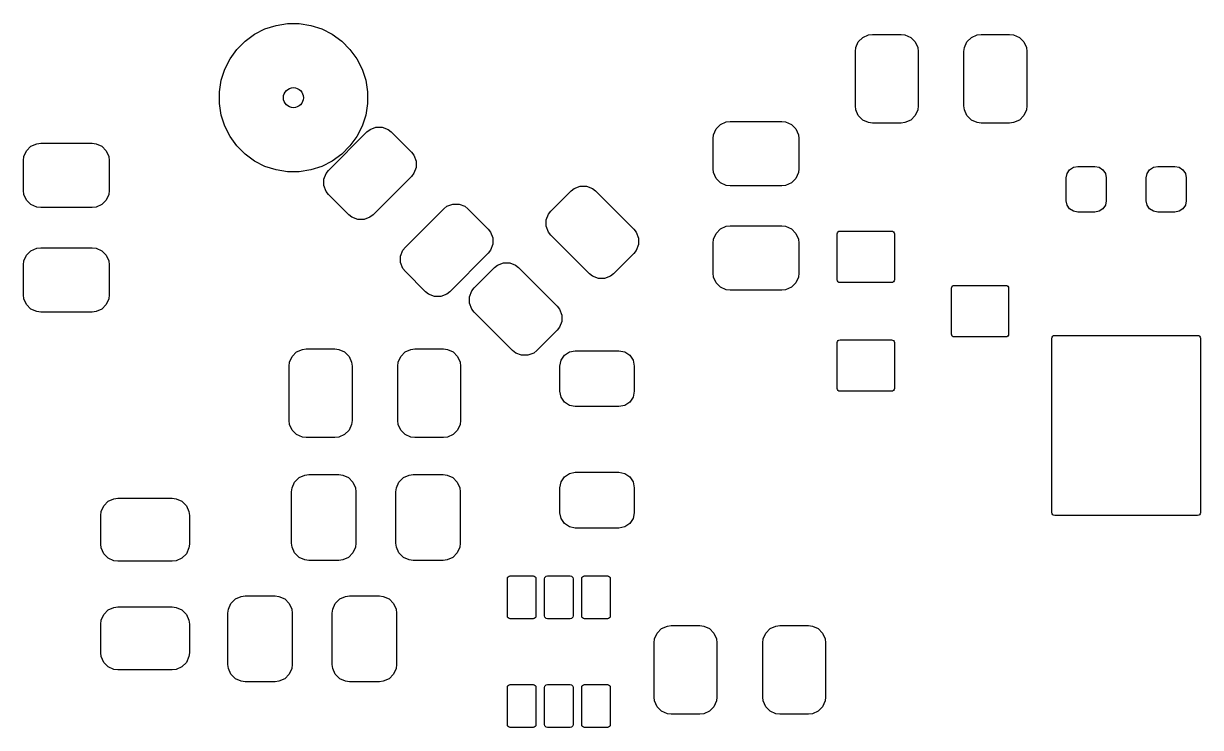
# Model space of a CAD drawing. Extents: x 4.87 to 6.73, y -4.84 to -2.9.
# Drawn here: x 5.795 to 6.606, y -4.296 to -3.812 of the extents above; entities that cross this region are included whole.
import ezdxf

# ---------------------------------------------------------------- set-up
doc = ezdxf.new("R2010")
doc.units = 0
doc.header["$MEASUREMENT"] = 0
doc.layers.add('BLACK', color=7, linetype='CONTINUOUS')

msp = doc.modelspace()

# ---------------------------------------------------------------- linework, layer by layer
at = {"layer": 'BLACK', "linetype": 'CONTINUOUS'}
for p, q in [((5.95454, -3.81931), (5.96169, -3.81567)), ((5.96169, -3.81567), (5.96933, -3.81319)), ((5.96933, -3.81319), (5.97726, -3.81193)), ((5.97726, -3.81193), (5.9853, -3.81193)), ((5.9853, -3.81193), (5.99323, -3.81319)), ((5.99323, -3.81319), (6.00087, -3.81567)), ((6.00087, -3.81567), (6.00802, -3.81931)), ((5.94236, -3.82971), (5.94804, -3.82403)), ((5.94804, -3.82403), (5.95454, -3.81931)), ((6.00802, -3.81931), (6.01452, -3.82403)), ((6.01452, -3.82403), (6.0202, -3.82971)), ((6.36866, -3.82852), (6.37041, -3.82455)), ((6.37041, -3.82455), (6.37348, -3.82148)), ((6.37348, -3.82148), (6.37745, -3.81972)), ((6.37745, -3.81972), (6.38016, -3.81941)), ((6.38016, -3.81941), (6.39984, -3.81941)), ((6.39984, -3.81941), (6.40255, -3.81972)), ((6.40255, -3.81972), (6.40652, -3.82148)), ((6.40652, -3.82148), (6.40959, -3.82455)), ((6.40959, -3.82455), (6.41134, -3.82852)), ((6.44346, -3.82852), (6.44522, -3.82455)), ((6.44522, -3.82455), (6.44829, -3.82148)), ((6.44829, -3.82148), (6.45226, -3.81972)), ((6.45226, -3.81972), (6.45496, -3.81941)), ((6.45496, -3.81941), (6.47465, -3.81941)), ((6.47465, -3.81941), (6.47735, -3.81972)), ((6.47735, -3.81972), (6.48132, -3.82148)), ((6.48132, -3.82148), (6.48439, -3.82455)), ((6.48439, -3.82455), (6.48614, -3.82852)), ((5.93764, -3.83621), (5.94236, -3.82971)), ((6.0202, -3.82971), (6.02492, -3.83621)), ((6.36835, -3.83122), (6.36866, -3.82852)), ((6.36835, -3.86862), (6.36835, -3.83122)), ((6.41134, -3.82852), (6.41165, -3.83122)), ((6.41165, -3.83122), (6.41165, -3.86862)), ((6.44315, -3.83122), (6.44346, -3.82852)), ((6.44315, -3.86862), (6.44315, -3.83122)), ((6.48614, -3.82852), (6.48646, -3.83122)), ((6.48646, -3.83122), (6.48646, -3.86862)), ((5.93399, -3.84337), (5.93764, -3.83621)), ((6.02492, -3.83621), (6.02856, -3.84337)), ((5.93151, -3.851), (5.93399, -3.84337)), ((6.02856, -3.84337), (6.03105, -3.851)), ((5.93026, -3.85894), (5.93151, -3.851)), ((5.93026, -3.86697), (5.93026, -3.85894)), ((6.03105, -3.851), (6.0323, -3.85894)), ((6.0323, -3.85894), (6.0323, -3.86697)), ((5.93151, -3.8749), (5.93026, -3.86697)), ((6.0323, -3.86697), (6.03105, -3.8749)), ((5.93399, -3.88254), (5.93151, -3.8749)), ((6.03105, -3.8749), (6.02856, -3.88254)), ((6.36866, -3.87133), (6.36835, -3.86862)), ((6.37041, -3.8753), (6.36866, -3.87133)), ((6.41134, -3.87133), (6.40959, -3.8753)), ((6.41165, -3.86862), (6.41134, -3.87133)), ((6.44346, -3.87133), (6.44315, -3.86862)), ((6.44522, -3.8753), (6.44346, -3.87133)), ((6.48614, -3.87133), (6.48439, -3.8753)), ((6.48646, -3.86862), (6.48614, -3.87133)), ((5.93764, -3.88969), (5.93399, -3.88254)), ((6.02856, -3.88254), (6.02492, -3.88969)), ((6.03407, -3.88485), (6.03812, -3.88328)), ((6.03812, -3.88328), (6.04246, -3.88328)), ((6.04246, -3.88328), (6.04651, -3.88485)), ((6.27244, -3.88449), (6.27551, -3.88142)), ((6.27551, -3.88142), (6.27948, -3.87966)), ((6.27948, -3.87966), (6.28219, -3.87935)), ((6.28219, -3.87935), (6.31762, -3.87935)), ((6.31762, -3.87935), (6.32032, -3.87966)), ((6.32032, -3.87966), (6.32429, -3.88142)), ((6.32429, -3.88142), (6.32736, -3.88449)), ((6.37348, -3.87837), (6.37041, -3.8753)), ((6.37745, -3.88012), (6.37348, -3.87837)), ((6.38016, -3.88043), (6.37745, -3.88012)), ((6.39984, -3.88043), (6.38016, -3.88043)), ((6.40255, -3.88012), (6.39984, -3.88043)), ((6.40652, -3.87837), (6.40255, -3.88012)), ((6.40959, -3.8753), (6.40652, -3.87837)), ((6.44829, -3.87837), (6.44522, -3.8753)), ((6.45226, -3.88012), (6.44829, -3.87837)), ((6.45496, -3.88043), (6.45226, -3.88012)), ((6.47465, -3.88043), (6.45496, -3.88043)), ((6.47735, -3.88012), (6.47465, -3.88043)), ((6.48132, -3.87837), (6.47735, -3.88012)), ((6.48439, -3.8753), (6.48132, -3.87837)), ((5.94236, -3.89619), (5.93764, -3.88969)), ((6.00549, -3.91298), (6.03194, -3.88654)), ((6.02492, -3.88969), (6.0202, -3.89619)), ((6.03194, -3.88654), (6.03407, -3.88485)), ((6.04651, -3.88485), (6.04864, -3.88654)), ((6.04864, -3.88654), (6.06256, -3.90046)), ((6.27037, -3.89116), (6.27069, -3.88846)), ((6.27037, -3.91183), (6.27037, -3.89116)), ((6.27069, -3.88846), (6.27244, -3.88449)), ((6.32736, -3.88449), (6.32912, -3.88846)), ((6.32912, -3.88846), (6.32943, -3.89116)), ((6.32943, -3.89116), (6.32943, -3.91183)), ((5.79569, -3.90346), (5.79744, -3.89949)), ((5.79744, -3.89949), (5.80051, -3.89642)), ((5.80051, -3.89642), (5.80448, -3.89466)), ((5.80448, -3.89466), (5.80719, -3.89435)), ((5.80719, -3.89435), (5.84262, -3.89435)), ((5.84262, -3.89435), (5.84532, -3.89466)), ((5.84532, -3.89466), (5.84929, -3.89642)), ((5.84929, -3.89642), (5.85236, -3.89949)), ((5.85236, -3.89949), (5.85412, -3.90346)), ((5.94804, -3.90187), (5.94236, -3.89619)), ((6.0202, -3.89619), (6.01452, -3.90187)), ((5.79537, -3.90616), (5.79569, -3.90346)), ((5.79537, -3.92683), (5.79537, -3.90616)), ((5.85412, -3.90346), (5.85443, -3.90616)), ((5.85443, -3.90616), (5.85443, -3.92683)), ((5.95454, -3.90659), (5.94804, -3.90187)), ((5.96169, -3.91024), (5.95454, -3.90659)), ((6.00802, -3.90659), (6.00087, -3.91024)), ((6.01452, -3.90187), (6.00802, -3.90659)), ((6.06256, -3.90046), (6.06425, -3.90259)), ((6.06425, -3.90259), (6.06582, -3.90664)), ((6.06582, -3.90664), (6.06582, -3.91098)), ((5.96933, -3.91272), (5.96169, -3.91024)), ((5.97726, -3.91398), (5.96933, -3.91272)), ((5.9853, -3.91398), (5.97726, -3.91398)), ((5.99323, -3.91272), (5.9853, -3.91398)), ((6.00087, -3.91024), (5.99323, -3.91272)), ((6.00223, -3.91916), (6.0038, -3.91512)), ((6.0038, -3.91512), (6.00549, -3.91298)), ((6.06425, -3.91502), (6.06256, -3.91716)), ((6.06582, -3.91098), (6.06425, -3.91502)), ((6.27069, -3.91453), (6.27037, -3.91183)), ((6.27244, -3.91851), (6.27069, -3.91453)), ((6.32912, -3.91453), (6.32736, -3.91851)), ((6.32943, -3.91183), (6.32912, -3.91453)), ((6.51366, -3.91813), (6.51426, -3.91511)), ((6.51426, -3.91511), (6.51597, -3.91256)), ((6.51597, -3.91256), (6.51852, -3.91085)), ((6.51852, -3.91085), (6.52154, -3.91025)), ((6.52154, -3.91025), (6.53335, -3.91025)), ((6.53335, -3.91025), (6.53636, -3.91085)), ((6.53636, -3.91085), (6.53891, -3.91256)), ((6.53891, -3.91256), (6.54062, -3.91511)), ((6.54062, -3.91511), (6.54122, -3.91813)), ((6.56878, -3.91813), (6.56938, -3.91511)), ((6.56938, -3.91511), (6.57109, -3.91256)), ((6.57109, -3.91256), (6.57364, -3.91085)), ((6.57364, -3.91085), (6.57665, -3.91025)), ((6.57665, -3.91025), (6.58846, -3.91025)), ((6.58846, -3.91025), (6.59148, -3.91085)), ((6.59148, -3.91085), (6.59403, -3.91256)), ((6.59403, -3.91256), (6.59574, -3.91511)), ((6.59574, -3.91511), (6.59634, -3.91813)), ((6.00223, -3.9235), (6.00223, -3.91916)), ((6.0038, -3.92755), (6.00223, -3.9235)), ((6.06256, -3.91716), (6.03611, -3.94361)), ((6.17475, -3.92536), (6.1788, -3.9238)), ((6.1788, -3.9238), (6.18314, -3.9238)), ((6.18314, -3.9238), (6.18719, -3.92536)), ((6.27551, -3.92157), (6.27244, -3.91851)), ((6.27948, -3.92333), (6.27551, -3.92157)), ((6.28219, -3.92364), (6.27948, -3.92333)), ((6.31762, -3.92364), (6.28219, -3.92364)), ((6.32032, -3.92333), (6.31762, -3.92364)), ((6.32429, -3.92157), (6.32032, -3.92333)), ((6.32736, -3.91851), (6.32429, -3.92157)), ((6.51366, -3.93387), (6.51366, -3.91813)), ((6.54122, -3.91813), (6.54122, -3.93387)), ((6.56878, -3.93387), (6.56878, -3.91813)), ((6.59634, -3.91813), (6.59634, -3.93387)), ((5.79569, -3.92953), (5.79537, -3.92683)), ((5.79744, -3.93351), (5.79569, -3.92953)), ((5.85412, -3.92953), (5.85236, -3.93351)), ((5.85443, -3.92683), (5.85412, -3.92953)), ((6.00549, -3.92969), (6.0038, -3.92755)), ((6.01941, -3.94361), (6.00549, -3.92969)), ((6.1587, -3.94097), (6.17262, -3.92705)), ((6.17262, -3.92705), (6.17475, -3.92536)), ((6.18719, -3.92536), (6.18932, -3.92705)), ((6.18932, -3.92705), (6.21577, -3.9535)), ((5.80051, -3.93657), (5.79744, -3.93351)), ((5.80448, -3.93833), (5.80051, -3.93657)), ((5.80719, -3.93864), (5.80448, -3.93833)), ((5.84262, -3.93864), (5.80719, -3.93864)), ((5.84532, -3.93833), (5.84262, -3.93864)), ((5.84929, -3.93657), (5.84532, -3.93833)), ((5.85236, -3.93351), (5.84929, -3.93657)), ((6.05838, -3.96588), (6.08483, -3.93943)), ((6.08483, -3.93943), (6.08696, -3.93774)), ((6.08696, -3.93774), (6.09101, -3.93617)), ((6.09101, -3.93617), (6.09535, -3.93617)), ((6.09535, -3.93617), (6.0994, -3.93774)), ((6.0994, -3.93774), (6.10153, -3.93943)), ((6.10153, -3.93943), (6.11545, -3.95335)), ((6.51426, -3.93689), (6.51366, -3.93387)), ((6.51597, -3.93944), (6.51426, -3.93689)), ((6.51852, -3.94115), (6.51597, -3.93944)), ((6.53891, -3.93944), (6.53636, -3.94115)), ((6.54062, -3.93689), (6.53891, -3.93944)), ((6.54122, -3.93387), (6.54062, -3.93689)), ((6.56938, -3.93689), (6.56878, -3.93387)), ((6.57109, -3.93944), (6.56938, -3.93689)), ((6.57364, -3.94115), (6.57109, -3.93944)), ((6.59403, -3.93944), (6.59148, -3.94115)), ((6.59574, -3.93689), (6.59403, -3.93944)), ((6.59634, -3.93387), (6.59574, -3.93689)), ((6.02154, -3.9453), (6.01941, -3.94361)), ((6.02559, -3.94686), (6.02154, -3.9453)), ((6.02993, -3.94686), (6.02559, -3.94686)), ((6.03398, -3.9453), (6.02993, -3.94686)), ((6.03611, -3.94361), (6.03398, -3.9453)), ((6.15544, -3.94715), (6.15701, -3.94311)), ((6.15544, -3.95149), (6.15544, -3.94715)), ((6.15701, -3.94311), (6.1587, -3.94097)), ((6.52154, -3.94175), (6.51852, -3.94115)), ((6.53335, -3.94175), (6.52154, -3.94175)), ((6.53636, -3.94115), (6.53335, -3.94175)), ((6.57665, -3.94175), (6.57364, -3.94115)), ((6.58846, -3.94175), (6.57665, -3.94175)), ((6.59148, -3.94115), (6.58846, -3.94175)), ((6.11545, -3.95335), (6.11714, -3.95548)), ((6.11714, -3.95548), (6.11871, -3.95953)), ((6.15701, -3.95554), (6.15544, -3.95149)), ((6.1587, -3.95768), (6.15701, -3.95554)), ((6.21577, -3.9535), (6.21746, -3.95563)), ((6.21746, -3.95563), (6.21903, -3.95968)), ((6.27244, -3.95634), (6.27551, -3.95327)), ((6.27551, -3.95327), (6.27948, -3.95151)), ((6.27948, -3.95151), (6.28219, -3.9512)), ((6.28219, -3.9512), (6.31762, -3.9512)), ((6.31762, -3.9512), (6.32032, -3.95151)), ((6.32032, -3.95151), (6.32429, -3.95327)), ((6.32429, -3.95327), (6.32736, -3.95634)), ((6.35585, -3.95677), (6.356, -3.95602)), ((6.356, -3.95602), (6.35642, -3.95538)), ((6.35642, -3.95538), (6.35706, -3.95495)), ((6.35706, -3.95495), (6.35781, -3.9548)), ((6.35781, -3.9548), (6.39325, -3.9548)), ((6.39325, -3.9548), (6.394, -3.95495)), ((6.394, -3.95495), (6.39464, -3.95538)), ((6.39464, -3.95538), (6.39507, -3.95602)), ((6.39507, -3.95602), (6.39522, -3.95677)), ((6.11871, -3.96387), (6.11714, -3.96792)), ((6.11871, -3.95953), (6.11871, -3.96387)), ((6.18514, -3.98412), (6.1587, -3.95768)), ((6.21903, -3.96402), (6.21746, -3.96807)), ((6.21903, -3.95968), (6.21903, -3.96402)), ((6.27037, -3.96301), (6.27069, -3.96031)), ((6.27037, -3.98368), (6.27037, -3.96301)), ((6.27069, -3.96031), (6.27244, -3.95634)), ((6.32736, -3.95634), (6.32912, -3.96031)), ((6.32912, -3.96031), (6.32943, -3.96301)), ((6.32943, -3.96301), (6.32943, -3.98368)), ((6.35585, -3.98827), (6.35585, -3.95677)), ((6.39522, -3.95677), (6.39522, -3.98827)), ((5.79569, -3.97531), (5.79744, -3.97134)), ((5.79744, -3.97134), (5.80051, -3.96827)), ((5.80051, -3.96827), (5.80448, -3.96651)), ((5.80448, -3.96651), (5.80719, -3.9662)), ((5.80719, -3.9662), (5.84262, -3.9662)), ((5.84262, -3.9662), (5.84532, -3.96651)), ((5.84532, -3.96651), (5.84929, -3.96827)), ((5.84929, -3.96827), (5.85236, -3.97134)), ((5.85236, -3.97134), (5.85412, -3.97531)), ((6.05512, -3.97206), (6.05669, -3.96801)), ((6.05512, -3.9764), (6.05512, -3.97206)), ((6.05669, -3.96801), (6.05838, -3.96588)), ((6.11545, -3.97005), (6.08901, -3.9965)), ((6.11714, -3.96792), (6.11545, -3.97005)), ((6.21577, -3.9702), (6.20185, -3.98412)), ((6.21746, -3.96807), (6.21577, -3.9702)), ((5.79537, -3.97801), (5.79569, -3.97531)), ((5.79537, -3.99868), (5.79537, -3.97801)), ((5.85412, -3.97531), (5.85443, -3.97801)), ((5.85443, -3.97801), (5.85443, -3.99868)), ((6.05669, -3.98045), (6.05512, -3.9764)), ((6.05838, -3.98258), (6.05669, -3.98045)), ((6.1058, -3.99387), (6.11972, -3.97995)), ((6.11972, -3.97995), (6.12186, -3.97826)), ((6.12186, -3.97826), (6.1259, -3.97669)), ((6.1259, -3.97669), (6.13025, -3.97669)), ((6.13025, -3.97669), (6.13429, -3.97826)), ((6.13429, -3.97826), (6.13643, -3.97995)), ((6.13643, -3.97995), (6.16287, -4.00639)), ((6.0723, -3.9965), (6.05838, -3.98258)), ((6.18728, -3.98581), (6.18514, -3.98412)), ((6.19133, -3.98738), (6.18728, -3.98581)), ((6.19567, -3.98738), (6.19133, -3.98738)), ((6.19971, -3.98581), (6.19567, -3.98738)), ((6.20185, -3.98412), (6.19971, -3.98581)), ((6.27069, -3.98639), (6.27037, -3.98368)), ((6.27244, -3.99036), (6.27069, -3.98639)), ((6.32912, -3.98639), (6.32736, -3.99036)), ((6.32943, -3.98368), (6.32912, -3.98639)), ((6.356, -3.98902), (6.35585, -3.98827)), ((6.39522, -3.98827), (6.39507, -3.98902)), ((6.07444, -3.99819), (6.0723, -3.9965)), ((6.08901, -3.9965), (6.08687, -3.99819)), ((6.10255, -4.00005), (6.10411, -3.996)), ((6.10411, -3.996), (6.1058, -3.99387)), ((6.27551, -3.99343), (6.27244, -3.99036)), ((6.27948, -3.99518), (6.27551, -3.99343)), ((6.28219, -3.99549), (6.27948, -3.99518)), ((6.31762, -3.99549), (6.28219, -3.99549)), ((6.32032, -3.99518), (6.31762, -3.99549)), ((6.32429, -3.99343), (6.32032, -3.99518)), ((6.32736, -3.99036), (6.32429, -3.99343)), ((6.35642, -3.98966), (6.356, -3.98902)), ((6.35706, -3.99009), (6.35642, -3.98966)), ((6.35781, -3.99024), (6.35706, -3.99009)), ((6.39325, -3.99024), (6.35781, -3.99024)), ((6.394, -3.99009), (6.39325, -3.99024)), ((6.39464, -3.98966), (6.394, -3.99009)), ((6.39507, -3.98902), (6.39464, -3.98966)), ((6.43459, -3.99417), (6.43474, -3.99342)), ((6.43459, -4.02567), (6.43459, -3.99417)), ((6.43474, -3.99342), (6.43516, -3.99278)), ((6.43516, -3.99278), (6.4358, -3.99235)), ((6.4358, -3.99235), (6.43656, -3.9922)), ((6.43656, -3.9922), (6.47199, -3.9922)), ((6.47199, -3.9922), (6.47274, -3.99235)), ((6.47274, -3.99235), (6.47338, -3.99278)), ((6.47338, -3.99278), (6.47381, -3.99342)), ((6.47381, -3.99342), (6.47396, -3.99417)), ((6.47396, -3.99417), (6.47396, -4.02567)), ((5.79569, -4.00139), (5.79537, -3.99868)), ((5.79744, -4.00536), (5.79569, -4.00139)), ((5.85412, -4.00139), (5.85236, -4.00536)), ((5.85443, -3.99868), (5.85412, -4.00139)), ((6.07848, -3.99976), (6.07444, -3.99819)), ((6.08282, -3.99976), (6.07848, -3.99976)), ((6.08687, -3.99819), (6.08282, -3.99976)), ((6.10255, -4.00439), (6.10255, -4.00005)), ((6.10411, -4.00844), (6.10255, -4.00439)), ((5.80051, -4.00843), (5.79744, -4.00536)), ((5.80448, -4.01018), (5.80051, -4.00843)), ((5.80719, -4.01049), (5.80448, -4.01018)), ((5.84262, -4.01049), (5.80719, -4.01049)), ((5.84532, -4.01018), (5.84262, -4.01049)), ((5.84929, -4.00843), (5.84532, -4.01018)), ((5.85236, -4.00536), (5.84929, -4.00843)), ((6.1058, -4.01057), (6.10411, -4.00844)), ((6.13225, -4.03702), (6.1058, -4.01057)), ((6.16287, -4.00639), (6.16456, -4.00853)), ((6.16456, -4.00853), (6.16613, -4.01258)), ((6.16613, -4.01258), (6.16613, -4.01692)), ((6.16456, -4.02096), (6.16287, -4.0231)), ((6.16613, -4.01692), (6.16456, -4.02096)), ((6.16287, -4.0231), (6.14895, -4.03702)), ((6.43474, -4.02642), (6.43459, -4.02567)), ((6.43516, -4.02706), (6.43474, -4.02642)), ((6.4358, -4.02749), (6.43516, -4.02706)), ((6.43656, -4.02764), (6.4358, -4.02749)), ((6.47199, -4.02764), (6.43656, -4.02764)), ((6.47274, -4.02749), (6.47199, -4.02764)), ((6.47338, -4.02706), (6.47274, -4.02749)), ((6.47381, -4.02642), (6.47338, -4.02706)), ((6.47396, -4.02567), (6.47381, -4.02642)), ((6.50372, -4.02854), (6.50387, -4.02779)), ((6.50372, -4.14862), (6.50372, -4.02854)), ((6.50387, -4.02779), (6.5043, -4.02715)), ((6.5043, -4.02715), (6.50494, -4.02672)), ((6.50494, -4.02672), (6.50569, -4.02657)), ((6.50569, -4.02657), (6.60411, -4.02657)), ((6.60411, -4.02657), (6.60487, -4.02672)), ((6.60487, -4.02672), (6.60551, -4.02715)), ((6.60551, -4.02715), (6.60593, -4.02779)), ((6.60593, -4.02779), (6.60608, -4.02854)), ((6.60608, -4.02854), (6.60608, -4.14862)), ((5.98348, -4.03797), (5.98745, -4.03621)), ((5.98745, -4.03621), (5.99016, -4.0359)), ((5.99016, -4.0359), (6.00984, -4.0359)), ((6.00984, -4.0359), (6.01254, -4.03621)), ((6.01254, -4.03621), (6.01652, -4.03797)), ((6.05828, -4.03797), (6.06225, -4.03621)), ((6.06225, -4.03621), (6.06496, -4.0359)), ((6.06496, -4.0359), (6.08464, -4.0359)), ((6.08464, -4.0359), (6.08735, -4.03621)), ((6.08735, -4.03621), (6.09132, -4.03797)), ((6.13438, -4.03871), (6.13225, -4.03702)), ((6.14895, -4.03702), (6.14682, -4.03871)), ((6.1714, -4.03797), (6.17545, -4.03716)), ((6.17545, -4.03716), (6.20547, -4.03716)), ((6.20547, -4.03716), (6.20952, -4.03797)), ((6.35585, -4.03157), (6.356, -4.03082)), ((6.35585, -4.06307), (6.35585, -4.03157)), ((6.356, -4.03082), (6.35642, -4.03018)), ((6.35642, -4.03018), (6.35706, -4.02976)), ((6.35706, -4.02976), (6.35781, -4.02961)), ((6.35781, -4.02961), (6.39325, -4.02961)), ((6.39325, -4.02961), (6.394, -4.02976)), ((6.394, -4.02976), (6.39464, -4.03018)), ((6.39464, -4.03018), (6.39507, -4.03082)), ((6.39507, -4.03082), (6.39522, -4.03157)), ((6.39522, -4.03157), (6.39522, -4.06307)), ((5.97834, -4.04771), (5.97866, -4.04501)), ((5.97866, -4.04501), (5.98041, -4.04103)), ((5.98041, -4.04103), (5.98348, -4.03797)), ((6.01652, -4.03797), (6.01958, -4.04103)), ((6.01958, -4.04103), (6.02134, -4.04501)), ((6.02134, -4.04501), (6.02165, -4.04771)), ((6.05315, -4.04771), (6.05346, -4.04501)), ((6.05346, -4.04501), (6.05521, -4.04103)), ((6.05521, -4.04103), (6.05828, -4.03797)), ((6.09132, -4.03797), (6.09439, -4.04103)), ((6.09439, -4.04103), (6.09614, -4.04501)), ((6.09614, -4.04501), (6.09645, -4.04771)), ((6.13843, -4.04028), (6.13438, -4.03871)), ((6.14277, -4.04028), (6.13843, -4.04028)), ((6.14682, -4.03871), (6.14277, -4.04028)), ((6.16487, -4.04774), (6.16567, -4.0437)), ((6.16567, -4.0437), (6.16797, -4.04026)), ((6.16797, -4.04026), (6.1714, -4.03797)), ((6.20952, -4.03797), (6.21295, -4.04026)), ((6.21295, -4.04026), (6.21524, -4.0437)), ((6.21524, -4.0437), (6.21605, -4.04774)), ((5.97834, -4.08511), (5.97834, -4.04771)), ((6.02165, -4.04771), (6.02165, -4.08511)), ((6.05315, -4.08511), (6.05315, -4.04771)), ((6.09645, -4.04771), (6.09645, -4.08511)), ((6.16487, -4.06497), (6.16487, -4.04774)), ((6.21605, -4.04774), (6.21605, -4.06497)), ((6.16567, -4.06902), (6.16487, -4.06497)), ((6.16797, -4.07245), (6.16567, -4.06902)), ((6.21524, -4.06902), (6.21295, -4.07245)), ((6.21605, -4.06497), (6.21524, -4.06902)), ((6.356, -4.06382), (6.35585, -4.06307)), ((6.35642, -4.06446), (6.356, -4.06382)), ((6.35706, -4.06489), (6.35642, -4.06446)), ((6.35781, -4.06504), (6.35706, -4.06489)), ((6.39325, -4.06504), (6.35781, -4.06504)), ((6.394, -4.06489), (6.39325, -4.06504)), ((6.39464, -4.06446), (6.394, -4.06489)), ((6.39507, -4.06382), (6.39464, -4.06446)), ((6.39522, -4.06307), (6.39507, -4.06382)), ((6.1714, -4.07474), (6.16797, -4.07245)), ((6.17545, -4.07555), (6.1714, -4.07474)), ((6.20547, -4.07555), (6.17545, -4.07555)), ((6.20952, -4.07474), (6.20547, -4.07555)), ((6.21295, -4.07245), (6.20952, -4.07474)), ((5.97866, -4.08782), (5.97834, -4.08511)), ((6.02165, -4.08511), (6.02134, -4.08782)), ((6.05346, -4.08782), (6.05315, -4.08511)), ((6.09645, -4.08511), (6.09614, -4.08782)), ((5.98041, -4.09179), (5.97866, -4.08782)), ((5.98348, -4.09486), (5.98041, -4.09179)), ((6.01958, -4.09179), (6.01652, -4.09486)), ((6.02134, -4.08782), (6.01958, -4.09179)), ((6.05521, -4.09179), (6.05346, -4.08782)), ((6.05828, -4.09486), (6.05521, -4.09179)), ((6.09439, -4.09179), (6.09132, -4.09486)), ((6.09614, -4.08782), (6.09439, -4.09179)), ((5.98745, -4.09661), (5.98348, -4.09486)), ((5.99016, -4.09692), (5.98745, -4.09661)), ((6.00984, -4.09692), (5.99016, -4.09692)), ((6.01254, -4.09661), (6.00984, -4.09692)), ((6.01652, -4.09486), (6.01254, -4.09661)), ((6.06225, -4.09661), (6.05828, -4.09486)), ((6.06496, -4.09692), (6.06225, -4.09661)), ((6.08464, -4.09692), (6.06496, -4.09692)), ((6.08735, -4.09661), (6.08464, -4.09692)), ((6.09132, -4.09486), (6.08735, -4.09661)), ((5.98212, -4.12752), (5.98519, -4.12445)), ((5.98519, -4.12445), (5.98916, -4.1227)), ((5.98916, -4.1227), (5.99187, -4.12239)), ((5.99187, -4.12239), (6.01254, -4.12239)), ((6.01254, -4.12239), (6.01524, -4.1227)), ((6.01524, -4.1227), (6.01921, -4.12445)), ((6.01921, -4.12445), (6.02228, -4.12752)), ((6.05397, -4.12752), (6.05704, -4.12445)), ((6.05704, -4.12445), (6.06101, -4.1227)), ((6.06101, -4.1227), (6.06372, -4.12239)), ((6.06372, -4.12239), (6.08439, -4.12239)), ((6.08439, -4.12239), (6.08709, -4.1227)), ((6.08709, -4.1227), (6.09106, -4.12445)), ((6.09106, -4.12445), (6.09413, -4.12752)), ((6.16567, -4.12736), (6.16797, -4.12392)), ((6.16797, -4.12392), (6.1714, -4.12163)), ((6.1714, -4.12163), (6.17545, -4.12083)), ((6.17545, -4.12083), (6.20547, -4.12083)), ((6.20547, -4.12083), (6.20952, -4.12163)), ((6.20952, -4.12163), (6.21295, -4.12392)), ((6.21295, -4.12392), (6.21524, -4.12736)), ((5.98005, -4.1342), (5.98037, -4.13149)), ((5.98005, -4.16963), (5.98005, -4.1342)), ((5.98037, -4.13149), (5.98212, -4.12752)), ((6.02228, -4.12752), (6.02403, -4.13149)), ((6.02403, -4.13149), (6.02435, -4.1342)), ((6.02435, -4.1342), (6.02435, -4.16963)), ((6.05191, -4.1342), (6.05222, -4.13149)), ((6.05191, -4.16963), (6.05191, -4.1342)), ((6.05222, -4.13149), (6.05397, -4.12752)), ((6.09413, -4.12752), (6.09588, -4.13149)), ((6.09588, -4.13149), (6.0962, -4.1342)), ((6.0962, -4.1342), (6.0962, -4.16963)), ((6.16487, -4.13141), (6.16567, -4.12736)), ((6.16487, -4.14863), (6.16487, -4.13141)), ((6.21524, -4.12736), (6.21605, -4.13141)), ((6.21605, -4.13141), (6.21605, -4.14863)), ((5.85064, -4.14386), (5.85371, -4.14079)), ((5.85371, -4.14079), (5.85768, -4.13904)), ((5.85768, -4.13904), (5.86038, -4.13872)), ((5.86038, -4.13872), (5.89778, -4.13872)), ((5.89778, -4.13872), (5.90049, -4.13904)), ((5.90049, -4.13904), (5.90446, -4.14079)), ((5.90446, -4.14079), (5.90753, -4.14386)), ((5.84857, -4.15054), (5.84888, -4.14783)), ((5.84857, -4.17022), (5.84857, -4.15054)), ((5.84888, -4.14783), (5.85064, -4.14386)), ((5.90753, -4.14386), (5.90928, -4.14783)), ((5.90928, -4.14783), (5.90959, -4.15054)), ((5.90959, -4.15054), (5.90959, -4.17022)), ((6.16567, -4.15268), (6.16487, -4.14863)), ((6.21605, -4.14863), (6.21524, -4.15268)), ((6.50387, -4.14938), (6.50372, -4.14862)), ((6.5043, -4.15001), (6.50387, -4.14938)), ((6.50494, -4.15044), (6.5043, -4.15001)), ((6.50569, -4.15059), (6.50494, -4.15044)), ((6.60411, -4.15059), (6.50569, -4.15059)), ((6.60487, -4.15044), (6.60411, -4.15059)), ((6.60551, -4.15001), (6.60487, -4.15044)), ((6.60593, -4.14938), (6.60551, -4.15001)), ((6.60608, -4.14862), (6.60593, -4.14938)), ((6.16797, -4.15611), (6.16567, -4.15268)), ((6.1714, -4.15841), (6.16797, -4.15611)), ((6.17545, -4.15921), (6.1714, -4.15841)), ((6.20952, -4.15841), (6.20547, -4.15921)), ((6.21295, -4.15611), (6.20952, -4.15841)), ((6.21524, -4.15268), (6.21295, -4.15611)), ((6.20547, -4.15921), (6.17545, -4.15921)), ((5.84888, -4.17292), (5.84857, -4.17022)), ((5.85064, -4.1769), (5.84888, -4.17292)), ((5.90928, -4.17292), (5.90753, -4.1769)), ((5.90959, -4.17022), (5.90928, -4.17292)), ((5.98037, -4.17233), (5.98005, -4.16963)), ((5.98212, -4.1763), (5.98037, -4.17233)), ((6.02403, -4.17233), (6.02228, -4.1763)), ((6.02435, -4.16963), (6.02403, -4.17233)), ((6.05222, -4.17233), (6.05191, -4.16963)), ((6.05397, -4.1763), (6.05222, -4.17233)), ((6.09588, -4.17233), (6.09413, -4.1763)), ((6.0962, -4.16963), (6.09588, -4.17233)), ((5.85371, -4.17996), (5.85064, -4.1769)), ((5.85768, -4.18172), (5.85371, -4.17996)), ((5.86038, -4.18203), (5.85768, -4.18172)), ((5.89778, -4.18203), (5.86038, -4.18203)), ((5.90049, -4.18172), (5.89778, -4.18203)), ((5.90446, -4.17996), (5.90049, -4.18172)), ((5.90753, -4.1769), (5.90446, -4.17996)), ((5.98519, -4.17937), (5.98212, -4.1763)), ((5.98916, -4.18113), (5.98519, -4.17937)), ((5.99187, -4.18144), (5.98916, -4.18113)), ((6.01254, -4.18144), (5.99187, -4.18144)), ((6.01524, -4.18113), (6.01254, -4.18144)), ((6.01921, -4.17937), (6.01524, -4.18113)), ((6.02228, -4.1763), (6.01921, -4.17937)), ((6.05704, -4.17937), (6.05397, -4.1763)), ((6.06101, -4.18113), (6.05704, -4.17937)), ((6.06372, -4.18144), (6.06101, -4.18113)), ((6.08439, -4.18144), (6.06372, -4.18144)), ((6.08709, -4.18113), (6.08439, -4.18144)), ((6.09106, -4.17937), (6.08709, -4.18113)), ((6.09413, -4.1763), (6.09106, -4.17937)), ((6.12866, -4.19409), (6.12881, -4.19334)), ((6.12866, -4.21968), (6.12866, -4.19409)), ((6.12881, -4.19334), (6.12924, -4.1927)), ((6.12924, -4.1927), (6.12988, -4.19227)), ((6.12988, -4.19227), (6.13063, -4.19212)), ((6.13063, -4.19212), (6.14638, -4.19212)), ((6.14638, -4.19212), (6.14713, -4.19227)), ((6.14713, -4.19227), (6.14777, -4.1927)), ((6.14777, -4.1927), (6.1482, -4.19334)), ((6.1482, -4.19334), (6.14835, -4.19409)), ((6.14835, -4.19409), (6.14835, -4.21968)), ((6.15425, -4.19409), (6.1544, -4.19334)), ((6.15425, -4.21968), (6.15425, -4.19409)), ((6.1544, -4.19334), (6.15483, -4.1927)), ((6.15483, -4.1927), (6.15547, -4.19227)), ((6.15547, -4.19227), (6.15622, -4.19212)), ((6.15622, -4.19212), (6.17197, -4.19212)), ((6.17197, -4.19212), (6.17272, -4.19227)), ((6.17272, -4.19227), (6.17336, -4.1927)), ((6.17336, -4.1927), (6.17379, -4.19334)), ((6.17379, -4.19334), (6.17394, -4.19409)), ((6.17394, -4.19409), (6.17394, -4.21968)), ((6.17984, -4.19409), (6.17999, -4.19334)), ((6.17984, -4.21968), (6.17984, -4.19409)), ((6.17999, -4.19334), (6.18042, -4.1927)), ((6.18042, -4.1927), (6.18106, -4.19227)), ((6.18106, -4.19227), (6.18181, -4.19212)), ((6.18181, -4.19212), (6.19756, -4.19212)), ((6.19756, -4.19212), (6.19831, -4.19227)), ((6.19831, -4.19227), (6.19895, -4.1927)), ((6.19895, -4.1927), (6.19938, -4.19334)), ((6.19938, -4.19334), (6.19953, -4.19409)), ((6.19953, -4.19409), (6.19953, -4.21968)), ((5.94129, -4.20799), (5.94526, -4.20624)), ((5.94526, -4.20624), (5.94796, -4.20592)), ((5.94796, -4.20592), (5.96863, -4.20592)), ((5.96863, -4.20592), (5.97134, -4.20624)), ((5.97134, -4.20624), (5.97531, -4.20799)), ((6.01314, -4.20799), (6.01711, -4.20624)), ((6.01711, -4.20624), (6.01982, -4.20592)), ((6.01982, -4.20592), (6.04048, -4.20592)), ((6.04048, -4.20592), (6.04319, -4.20624)), ((6.04319, -4.20624), (6.04716, -4.20799)), ((5.85064, -4.21866), (5.85371, -4.21559)), ((5.85371, -4.21559), (5.85768, -4.21384)), ((5.85768, -4.21384), (5.86038, -4.21353)), ((5.86038, -4.21353), (5.89778, -4.21353)), ((5.89778, -4.21353), (5.90049, -4.21384)), ((5.90049, -4.21384), (5.90446, -4.21559)), ((5.90446, -4.21559), (5.90753, -4.21866)), ((5.93615, -4.21773), (5.93647, -4.21503)), ((5.93647, -4.21503), (5.93822, -4.21106)), ((5.93822, -4.21106), (5.94129, -4.20799)), ((5.97531, -4.20799), (5.97838, -4.21106)), ((5.97838, -4.21106), (5.98013, -4.21503)), ((5.98013, -4.21503), (5.98045, -4.21773)), ((6.008, -4.21773), (6.00832, -4.21503)), ((6.00832, -4.21503), (6.01007, -4.21106)), ((6.01007, -4.21106), (6.01314, -4.20799)), ((6.04716, -4.20799), (6.05023, -4.21106)), ((6.05023, -4.21106), (6.05198, -4.21503)), ((6.05198, -4.21503), (6.0523, -4.21773)), ((5.84857, -4.22534), (5.84888, -4.22263)), ((5.84888, -4.22263), (5.85064, -4.21866)), ((5.90753, -4.21866), (5.90928, -4.22263)), ((5.90928, -4.22263), (5.90959, -4.22534)), ((5.93615, -4.25317), (5.93615, -4.21773)), ((5.98045, -4.21773), (5.98045, -4.25317)), ((6.008, -4.25317), (6.008, -4.21773)), ((6.0523, -4.21773), (6.0523, -4.25317)), ((6.12881, -4.22044), (6.12866, -4.21968)), ((6.12924, -4.22108), (6.12881, -4.22044)), ((6.12988, -4.2215), (6.12924, -4.22108)), ((6.13063, -4.22165), (6.12988, -4.2215)), ((6.14638, -4.22165), (6.13063, -4.22165)), ((6.14713, -4.2215), (6.14638, -4.22165)), ((6.14777, -4.22108), (6.14713, -4.2215)), ((6.1482, -4.22044), (6.14777, -4.22108)), ((6.14835, -4.21968), (6.1482, -4.22044)), ((6.1544, -4.22044), (6.15425, -4.21968)), ((6.15483, -4.22108), (6.1544, -4.22044)), ((6.15547, -4.2215), (6.15483, -4.22108)), ((6.15622, -4.22165), (6.15547, -4.2215)), ((6.17197, -4.22165), (6.15622, -4.22165)), ((6.17272, -4.2215), (6.17197, -4.22165)), ((6.17336, -4.22108), (6.17272, -4.2215)), ((6.17379, -4.22044), (6.17336, -4.22108)), ((6.17394, -4.21968), (6.17379, -4.22044)), ((6.17999, -4.22044), (6.17984, -4.21968)), ((6.18042, -4.22108), (6.17999, -4.22044)), ((6.18106, -4.2215), (6.18042, -4.22108)), ((6.18181, -4.22165), (6.18106, -4.2215)), ((6.19756, -4.22165), (6.18181, -4.22165)), ((6.19831, -4.2215), (6.19756, -4.22165)), ((6.19895, -4.22108), (6.19831, -4.2215)), ((6.19938, -4.22044), (6.19895, -4.22108)), ((6.19953, -4.21968), (6.19938, -4.22044)), ((5.84857, -4.24502), (5.84857, -4.22534)), ((5.90959, -4.22534), (5.90959, -4.24502)), ((6.23006, -4.23542), (6.23181, -4.23145)), ((6.23181, -4.23145), (6.23488, -4.22838)), ((6.23488, -4.22838), (6.23885, -4.22663)), ((6.23885, -4.22663), (6.24156, -4.22631)), ((6.24156, -4.22631), (6.26124, -4.22631)), ((6.26124, -4.22631), (6.26394, -4.22663)), ((6.26394, -4.22663), (6.26792, -4.22838)), ((6.26792, -4.22838), (6.27098, -4.23145)), ((6.27098, -4.23145), (6.27274, -4.23542)), ((6.30486, -4.23542), (6.30661, -4.23145)), ((6.30661, -4.23145), (6.30968, -4.22838)), ((6.30968, -4.22838), (6.31365, -4.22663)), ((6.31365, -4.22663), (6.31636, -4.22631)), ((6.31636, -4.22631), (6.33604, -4.22631)), ((6.33604, -4.22631), (6.33875, -4.22663)), ((6.33875, -4.22663), (6.34272, -4.22838)), ((6.34272, -4.22838), (6.34579, -4.23145)), ((6.34579, -4.23145), (6.34754, -4.23542)), ((6.22974, -4.23813), (6.23006, -4.23542)), ((6.22974, -4.27553), (6.22974, -4.23813)), ((6.27274, -4.23542), (6.27305, -4.23813)), ((6.27305, -4.23813), (6.27305, -4.27553)), ((6.30455, -4.23813), (6.30486, -4.23542)), ((6.30455, -4.27553), (6.30455, -4.23813)), ((6.34754, -4.23542), (6.34785, -4.23813)), ((6.34785, -4.23813), (6.34785, -4.27553)), ((5.84888, -4.24773), (5.84857, -4.24502)), ((5.85064, -4.2517), (5.84888, -4.24773)), ((5.90928, -4.24773), (5.90753, -4.2517)), ((5.90959, -4.24502), (5.90928, -4.24773)), ((5.85371, -4.25477), (5.85064, -4.2517)), ((5.85768, -4.25652), (5.85371, -4.25477)), ((5.90446, -4.25477), (5.90049, -4.25652)), ((5.90753, -4.2517), (5.90446, -4.25477)), ((5.93647, -4.25587), (5.93615, -4.25317)), ((5.93822, -4.25984), (5.93647, -4.25587)), ((5.98013, -4.25587), (5.97838, -4.25984)), ((5.98045, -4.25317), (5.98013, -4.25587)), ((6.00832, -4.25587), (6.008, -4.25317)), ((6.01007, -4.25984), (6.00832, -4.25587)), ((6.05198, -4.25587), (6.05023, -4.25984)), ((6.0523, -4.25317), (6.05198, -4.25587)), ((5.86038, -4.25683), (5.85768, -4.25652)), ((5.89778, -4.25683), (5.86038, -4.25683)), ((5.90049, -4.25652), (5.89778, -4.25683)), ((5.94129, -4.26291), (5.93822, -4.25984)), ((5.94526, -4.26466), (5.94129, -4.26291)), ((5.97531, -4.26291), (5.97134, -4.26466)), ((5.97838, -4.25984), (5.97531, -4.26291)), ((6.01314, -4.26291), (6.01007, -4.25984)), ((6.01711, -4.26466), (6.01314, -4.26291)), ((6.04716, -4.26291), (6.04319, -4.26466)), ((6.05023, -4.25984), (6.04716, -4.26291)), ((5.94796, -4.26498), (5.94526, -4.26466)), ((5.96863, -4.26498), (5.94796, -4.26498)), ((5.97134, -4.26466), (5.96863, -4.26498)), ((6.01982, -4.26498), (6.01711, -4.26466)), ((6.04048, -4.26498), (6.01982, -4.26498)), ((6.04319, -4.26466), (6.04048, -4.26498)), ((6.12866, -4.2689), (6.12881, -4.26814)), ((6.12866, -4.29449), (6.12866, -4.2689)), ((6.12881, -4.26814), (6.12924, -4.2675)), ((6.12924, -4.2675), (6.12988, -4.26708)), ((6.12988, -4.26708), (6.13063, -4.26693)), ((6.13063, -4.26693), (6.14638, -4.26693)), ((6.14638, -4.26693), (6.14713, -4.26708)), ((6.14713, -4.26708), (6.14777, -4.2675)), ((6.14777, -4.2675), (6.1482, -4.26814)), ((6.1482, -4.26814), (6.14835, -4.2689)), ((6.14835, -4.2689), (6.14835, -4.29449)), ((6.15425, -4.2689), (6.1544, -4.26814)), ((6.15425, -4.29449), (6.15425, -4.2689)), ((6.1544, -4.26814), (6.15483, -4.2675)), ((6.15483, -4.2675), (6.15547, -4.26708)), ((6.15547, -4.26708), (6.15622, -4.26693)), ((6.15622, -4.26693), (6.17197, -4.26693)), ((6.17197, -4.26693), (6.17272, -4.26708)), ((6.17272, -4.26708), (6.17336, -4.2675)), ((6.17336, -4.2675), (6.17379, -4.26814)), ((6.17379, -4.26814), (6.17394, -4.2689)), ((6.17394, -4.2689), (6.17394, -4.29449)), ((6.17984, -4.2689), (6.17999, -4.26814)), ((6.17984, -4.29449), (6.17984, -4.2689)), ((6.17999, -4.26814), (6.18042, -4.2675)), ((6.18042, -4.2675), (6.18106, -4.26708)), ((6.18106, -4.26708), (6.18181, -4.26693)), ((6.18181, -4.26693), (6.19756, -4.26693)), ((6.19756, -4.26693), (6.19831, -4.26708)), ((6.19831, -4.26708), (6.19895, -4.2675)), ((6.19895, -4.2675), (6.19938, -4.26814)), ((6.19938, -4.26814), (6.19953, -4.2689)), ((6.19953, -4.2689), (6.19953, -4.29449)), ((6.23006, -4.27823), (6.22974, -4.27553)), ((6.23181, -4.2822), (6.23006, -4.27823)), ((6.27274, -4.27823), (6.27098, -4.2822)), ((6.27305, -4.27553), (6.27274, -4.27823)), ((6.30486, -4.27823), (6.30455, -4.27553)), ((6.30661, -4.2822), (6.30486, -4.27823)), ((6.34754, -4.27823), (6.34579, -4.2822)), ((6.34785, -4.27553), (6.34754, -4.27823)), ((6.23488, -4.28527), (6.23181, -4.2822)), ((6.23885, -4.28702), (6.23488, -4.28527)), ((6.24156, -4.28734), (6.23885, -4.28702)), ((6.26124, -4.28734), (6.24156, -4.28734)), ((6.26394, -4.28702), (6.26124, -4.28734)), ((6.26792, -4.28527), (6.26394, -4.28702)), ((6.27098, -4.2822), (6.26792, -4.28527)), ((6.30968, -4.28527), (6.30661, -4.2822)), ((6.31365, -4.28702), (6.30968, -4.28527)), ((6.31636, -4.28734), (6.31365, -4.28702)), ((6.33604, -4.28734), (6.31636, -4.28734)), ((6.33875, -4.28702), (6.33604, -4.28734)), ((6.34272, -4.28527), (6.33875, -4.28702)), ((6.34579, -4.2822), (6.34272, -4.28527)), ((6.12881, -4.29524), (6.12866, -4.29449)), ((6.12924, -4.29588), (6.12881, -4.29524)), ((6.12988, -4.29631), (6.12924, -4.29588)), ((6.13063, -4.29645), (6.12988, -4.29631)), ((6.14638, -4.29645), (6.13063, -4.29645)), ((6.14713, -4.29631), (6.14638, -4.29645)), ((6.14777, -4.29588), (6.14713, -4.29631)), ((6.1482, -4.29524), (6.14777, -4.29588)), ((6.14835, -4.29449), (6.1482, -4.29524)), ((6.1544, -4.29524), (6.15425, -4.29449)), ((6.15483, -4.29588), (6.1544, -4.29524)), ((6.15547, -4.29631), (6.15483, -4.29588)), ((6.15622, -4.29645), (6.15547, -4.29631)), ((6.17197, -4.29645), (6.15622, -4.29645)), ((6.17272, -4.29631), (6.17197, -4.29645)), ((6.17336, -4.29588), (6.17272, -4.29631)), ((6.17379, -4.29524), (6.17336, -4.29588)), ((6.17394, -4.29449), (6.17379, -4.29524)), ((6.17999, -4.29524), (6.17984, -4.29449)), ((6.18042, -4.29588), (6.17999, -4.29524)), ((6.18106, -4.29631), (6.18042, -4.29588)), ((6.18181, -4.29645), (6.18106, -4.29631)), ((6.19756, -4.29645), (6.18181, -4.29645)), ((6.19831, -4.29631), (6.19756, -4.29645)), ((6.19895, -4.29588), (6.19831, -4.29631)), ((6.19938, -4.29524), (6.19895, -4.29588)), ((6.19953, -4.29449), (6.19938, -4.29524))]:
    msp.add_line(p, q, dxfattribs=at)
at = {"layer": 'BLACK'}
msp.add_circle((5.98128, -3.86295), 0.00689, dxfattribs=at)
at = {"layer": 'WHITE'}
msp.add_circle((5.98128, -3.86295), 0.00689, dxfattribs=at)

doc.saveas('drawing.dxf')
